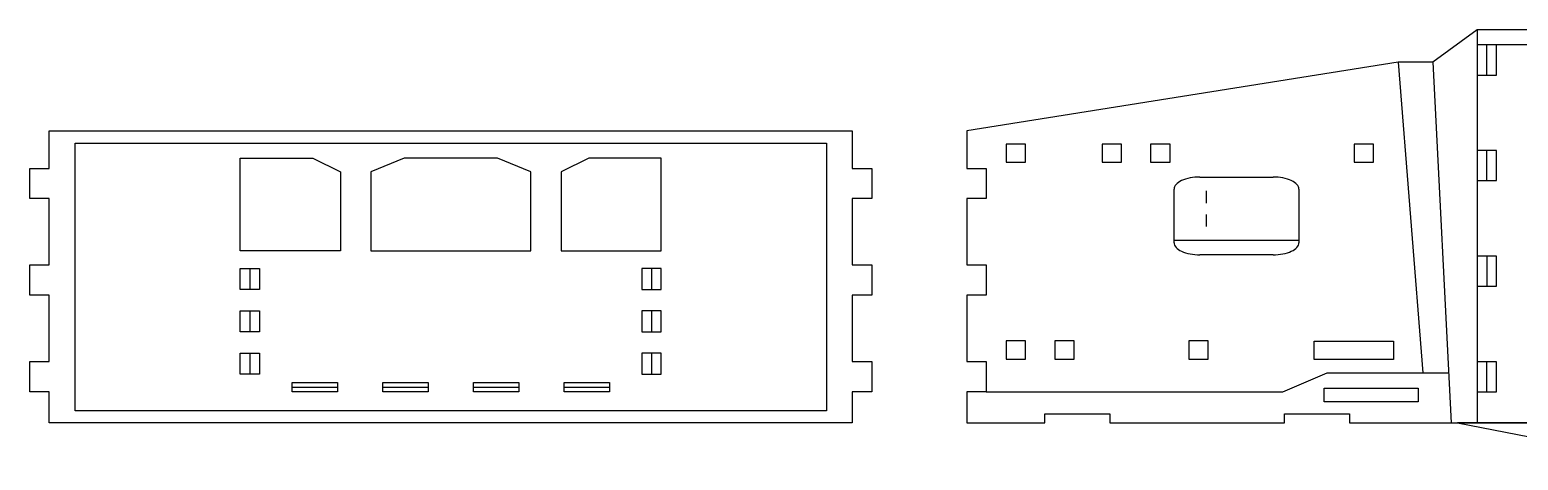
# Model space of a CAD drawing. Header units: centimetres. Extents: x -61 to 115850, y -602 to 46067.
# Drawn here: x 8319 to 32088, y 31738 to 38615 of the extents above; entities that cross this region are included whole.
import ezdxf

# ---------------------------------------------------------------- set-up
doc = ezdxf.new("R2010")
doc.units = ezdxf.units.CM
doc.header["$MEASUREMENT"] = 0
doc.layers.get('0').update_dxf_attribs({"linetype": 'CONTINUOUS'})
for name, color, linetype in [('corte', 1, 'CONTINUOUS'), ('corte interno', 6, 'CONTINUOUS'), ('detalhes', 2, 'CONTINUOUS'), ('engates', 5, 'CONTINUOUS')]:
    doc.layers.add(name, color=color, linetype=linetype)

# ---------------------------------------------------------------- blocks, each defined once
blk = doc.blocks.new('atat_all_parts')
at = {"layer": 'corte'}
for points in [[(417.1, 803.19), (305.91, 803.19), (299.09, 792.5), (293.74, 792.5), (227.13, 769.66), (227.13, 757.27), (230.13, 757.27), (230.13, 747.27), (227.13, 747.27), (227.13, 725.27), (230.13, 725.27), (230.13, 715.27), (227.13, 715.27), (227.13, 693.27), (230.13, 693.27), (230.13, 683.27), (227.13, 683.27), (227.13, 672.97), (239.2, 672.97), (239.2, 675.97), (249.2, 675.97), (249.2, 672.97), (276.2, 672.97), (276.2, 675.97), (286.2, 675.97), (286.2, 672.97), (302.88, 672.97), (332.52, 660.56)], [(209.45, 672.97), (85.45, 672.97), (85.45, 683.27), (82.45, 683.27), (82.45, 693.27), (85.45, 693.27), (85.45, 715.27), (82.45, 715.27), (82.45, 725.27), (85.45, 725.27), (85.45, 747.27), (82.45, 747.27), (82.45, 757.27), (85.45, 757.27), (85.45, 769.66), (209.45, 769.66), (209.45, 757.27), (212.45, 757.27), (212.45, 747.27), (209.45, 747.27), (209.45, 725.27), (212.45, 725.27), (212.45, 715.27), (209.45, 715.27), (209.45, 693.27), (212.45, 693.27), (212.45, 683.27), (209.45, 683.27), (209.45, 672.97)]]:
    blk.add_lwpolyline(points, dxfattribs=at)
at = {"layer": 'corte interno'}
for p, q in [((307.41, 788.19), (307.41, 798.19)), ((307.41, 753.19), (307.41, 763.19)), ((307.41, 728.19), (307.41, 718.19)), ((116.45, 724.09), (116.45, 717.09)), ((178.45, 724.09), (178.45, 717.09)), ((116.45, 710.09), (116.45, 703.09)), ((178.45, 710.09), (178.45, 703.09)), ((116.45, 696.09), (116.45, 689.09)), ((178.45, 696.09), (178.45, 689.09)), ((307.41, 683.19), (307.41, 693.19)), ((122.95, 684.77), (129.95, 684.77)), ((136.95, 684.77), (143.95, 684.77)), ((150.95, 684.77), (157.95, 684.77)), ((164.95, 684.77), (171.95, 684.77))]:
    blk.add_line(p, q, dxfattribs=at)
at = {"layer": 'detalhes'}
for p, q in [((305.91, 803.19), (305.91, 672.97)), ((417.1, 798.19), (305.91, 798.19)), ((293.74, 792.5), (297.52, 689.49)), ((299.09, 792.5), (301.91, 672.97)), ((264.13, 745.78), (264.13, 749.78)), ((264.13, 738), (264.13, 742)), ((259.14, 733.5), (278.41, 733.5)), ((275.91, 683.27), (282.75, 689.49)), ((282.75, 689.49), (301.52, 689.49)), ((230.13, 683.27), (275.91, 683.27)), ((302.88, 672.97), (420.32, 672.97)), ((420.32, 672.97), (302.88, 672.97))]:
    blk.add_line(p, q, dxfattribs=at)
for points in [[(89.45, 765.66), (205.45, 765.66), (205.45, 676.97), (89.45, 676.97)], [(236.2, 759.28), (236.2, 765.28), (233.2, 765.28), (233.2, 759.28)], [(251.02, 759.28), (251.02, 765.28), (248.02, 765.28), (248.02, 759.28)], [(258.52, 759.28), (258.52, 765.28), (255.52, 765.28), (255.52, 759.28)], [(289.94, 759.28), (289.94, 765.28), (286.94, 765.28), (286.94, 759.28)], [(114.95, 760.66), (126.16, 760.66), (130.42, 756.08), (130.42, 729.91), (114.95, 729.91)], [(154.66, 760.66), (140.25, 760.66), (135.09, 756.16), (135.09, 729.91), (159.82, 729.91), (159.82, 756.16)], [(168.75, 760.66), (164.49, 756.08), (164.49, 729.91), (179.95, 729.91), (179.95, 760.66)], [(236.2, 694.08), (236.2, 700.08), (233.2, 700.08), (233.2, 694.08)], [(243.7, 694.08), (243.7, 700.08), (240.7, 700.08), (240.7, 694.08)], [(264.4, 694.08), (264.4, 700.08), (261.4, 700.08), (261.4, 694.08)], [(280.75, 700.02), (293.03, 700.02), (293.03, 693.99), (280.75, 693.99)], [(282.33, 684.44), (296.83, 684.44), (296.83, 679.94), (282.33, 679.94)]]:
    blk.add_lwpolyline(points, close=True, dxfattribs=at)
blk.add_lwpolyline([(263.13, 754.39), (274.41, 754.39, -0.414214), (278.41, 750.39), (278.41, 732.62, -0.414214), (274.41, 728.62), (263.13, 728.62, -0.414214), (259.13, 732.62), (259.13, 750.39, -0.414214)], format="xyb", close=True, dxfattribs=at)
at = {"layer": 'engates'}
for points in [[(305.91, 788.19), (308.91, 788.19), (308.91, 798.19), (305.91, 798.19)], [(305.91, 753.19), (308.91, 753.19), (308.91, 763.19), (305.91, 763.19)], [(305.91, 718.19), (308.91, 718.19), (308.91, 728.19), (305.91, 728.19)], [(114.95, 724.09), (117.95, 724.09), (117.95, 717.09), (114.95, 717.09)], [(179.95, 724.09), (176.95, 724.09), (176.95, 717.09), (179.95, 717.09)], [(114.95, 710.09), (117.95, 710.09), (117.95, 703.09), (114.95, 703.09)], [(179.95, 710.09), (176.95, 710.09), (176.95, 703.09), (179.95, 703.09)], [(114.95, 696.09), (117.95, 696.09), (117.95, 689.09), (114.95, 689.09)], [(179.95, 696.09), (176.95, 696.09), (176.95, 689.09), (179.95, 689.09)], [(305.91, 683.19), (308.91, 683.19), (308.91, 693.19), (305.91, 693.19)], [(122.95, 686.27), (129.95, 686.27), (129.95, 683.27), (122.95, 683.27)], [(136.95, 686.27), (143.95, 686.27), (143.95, 683.27), (136.95, 683.27)], [(150.95, 686.27), (157.95, 686.27), (157.95, 683.27), (150.95, 683.27)], [(164.95, 686.27), (171.95, 686.27), (171.95, 683.27), (164.95, 683.27)]]:
    blk.add_lwpolyline(points, close=True, dxfattribs=at)

msp = doc.modelspace()

# ---------------------------------------------------------------- block references
at = {"color": 2, "xscale": 103.427572835489, "yscale": 48.22055047411999, "zscale": 103.427572835489}
msp.add_blockref('atat_all_parts', (-209, -115), dxfattribs=at)

doc.saveas('drawing.dxf')
